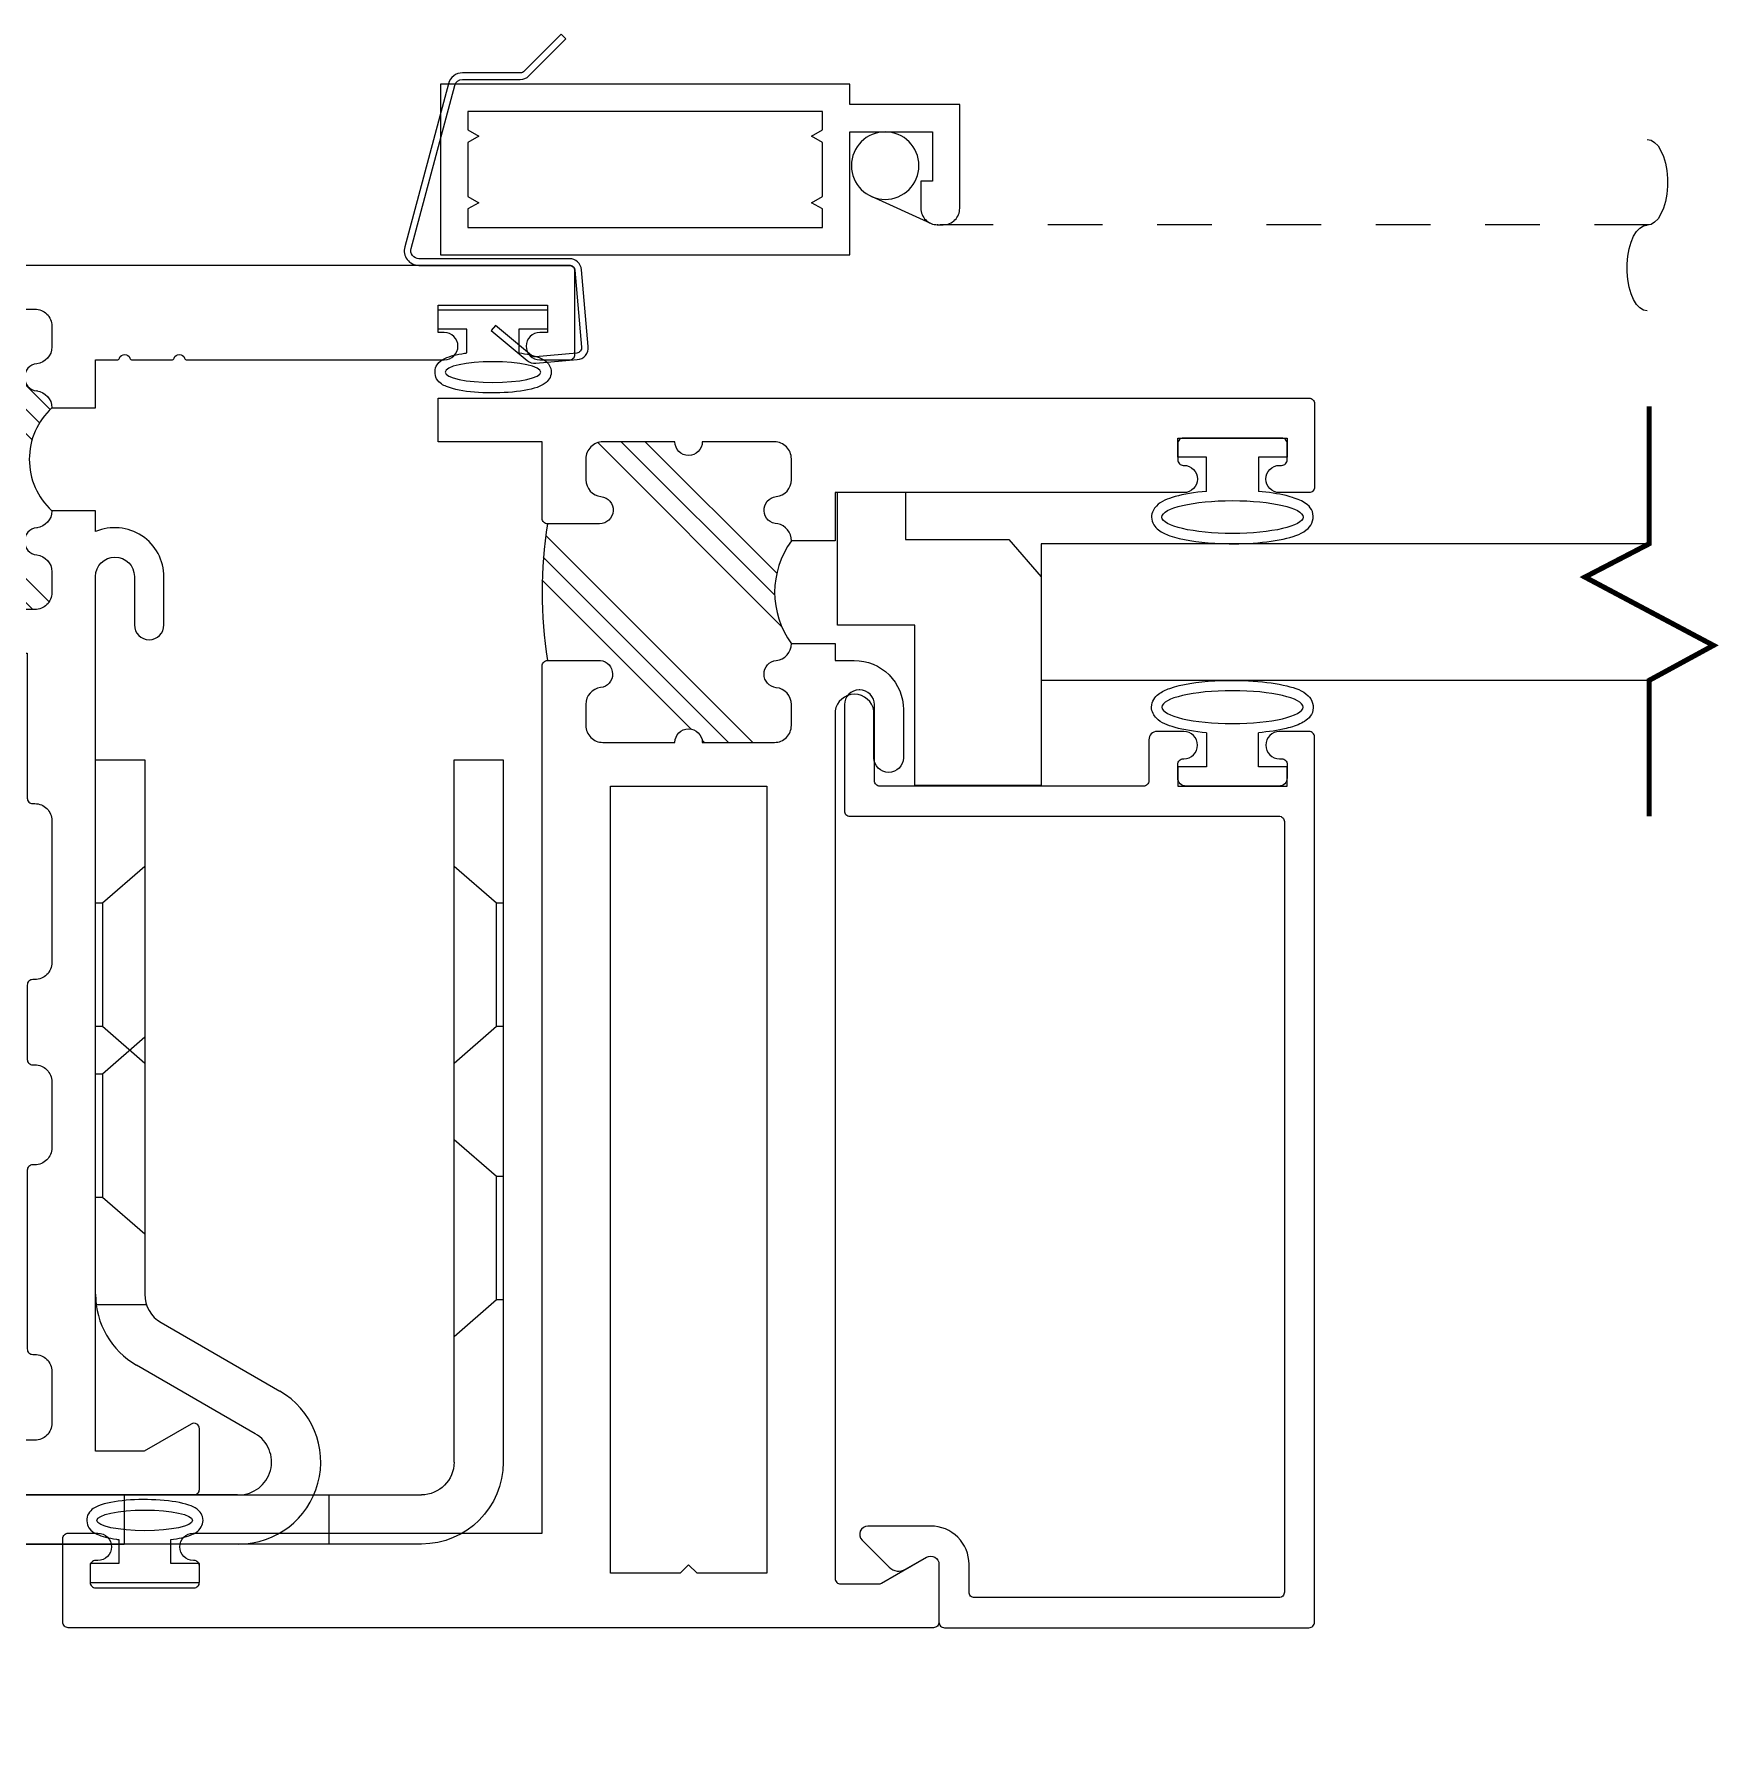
# Model space of a CAD drawing. Extents: x -138 to 168, y -127 to 72.
# Drawn here: x 4.164 to 7.246, y 53.823 to 56.951 of the extents above; entities that cross this region are included whole.
import ezdxf

# ---------------------------------------------------------------- set-up
doc = ezdxf.new("R2010")
doc.units = 0
doc.header["$MEASUREMENT"] = 0
doc.linetypes.add('HIDDEN', pattern=[0.375, 0.25, -0.125])
doc.layers.get('0').update_dxf_attribs({"linetype": 'CONTINUOUS'})
for name, color, linetype in [('DIM', 7, 'CONTINUOUS'), ('FRAME', 1, 'CONTINUOUS'), ('GEOMETRY', 1, 'CONTINUOUS'), ('GLASS', 7, 'CONTINUOUS'), ('MISC', 7, 'CONTINUOUS'), ('SCREEN', 5, 'CONTINUOUS'), ('SCREEN_CLIP', 7, 'CONTINUOUS'), ('VENT', 5, 'CONTINUOUS'), ('YK_GLASS_STOP', 5, 'CONTINUOUS')]:
    doc.layers.add(name, color=color, linetype=linetype)

# ---------------------------------------------------------------- blocks, each defined once
blk = doc.blocks.new('05P19-BLOCK-OG')
h = blk.add_hatch()
h.set_pattern_fill('PLAST', angle=45, style=0)
h.paths.add_polyline_path([(0.0065, 1.12, -1), (0.0065, 1.17), (0.0065, 1.302, 0.414214), (-0.0245, 1.333), (-0.0628, 1.333, 0.38311), (-0.0936, 1.3053, -0.947716), (-0.1435, 1.308), (-0.1435, 1.403, 0.081165), (-0.3935, 1.403), (-0.3935, 1.308, -0.947716), (-0.4434, 1.3053, 0.38311), (-0.4742, 1.333), (-0.5125, 1.333, 0.414214), (-0.5435, 1.302), (-0.5435, 1.17, -1), (-0.5435, 1.12), (-0.5435, 0.988, 0.414214), (-0.5125, 0.957), (-0.4742, 0.957, 0.38311), (-0.4434, 0.9847, -0.898027), (-0.3936, 0.9847, 0.009247), (-0.3935, 0.9835, 0.372543), (-0.3628, 0.957, -0.436275), (-0.1742, 0.957, 0.38311), (-0.1434, 0.9847, -0.898027), (-0.0936, 0.9847, 0.38311), (-0.0628, 0.957), (-0.0245, 0.957, 0.414214), (0.0065, 0.988)])
for points in [[(-0.3935, 0.9835, -0.009247), (-0.3936, 0.9847, 0.898027), (-0.4434, 0.9847, -0.38311), (-0.4742, 0.957), (-0.5125, 0.957, -0.414214), (-0.5435, 0.988), (-0.5435, 1.12, 1), (-0.5435, 1.17), (-0.5435, 1.302, -0.414214), (-0.5125, 1.333), (-0.4742, 1.333, -0.38311), (-0.4434, 1.3053, 0.947716), (-0.3935, 1.308), (-0.3935, 1.403, 0.414214), (-0.4035, 1.413), (-2.0735, 1.413, -0.414214), (-2.0835, 1.423), (-2.0835, 1.852), (-1.7605, 1.852, 0.414214), (-1.7505, 1.862), (-1.7505, 1.922, 0.414214), (-1.7605, 1.932), (-2.1535, 1.932, 0.414214), (-2.1635, 1.922), (-2.1635, 0.697, 0.414214), (-2.1535, 0.687), (-2.0425, 0.687, 0.57735), (-2.0338, 0.702), (-2.0835, 0.788), (-2.0835, 0.877), (-0.4829, 0.877, -1), (-0.4829, 0.806), (-0.5716, 0.806, 1), (-0.5716, 0.752), (-0.4835, 0.752, 0.536675), (-0.4006, 0.877), (-0.3628, 0.877), (-0.3628, 0.957, -0.38311), (-0.3936, 0.9847)], [(-0.1435, 0.9835, 0.009247), (-0.1434, 0.9847, -0.38311), (-0.1742, 0.957), (-0.1742, 0.877), (-0.0865, 0.877), (-0.0865, 0.8379, 0.317837), (-0.0832, 0.8332, -0.707107), (-0.0832, 0.8143, 0.317837), (-0.0865, 0.8096), (-0.0865, 0.7379, 0.317837), (-0.0832, 0.7332, -0.707107), (-0.0832, 0.7143, 0.317837), (-0.0865, 0.7096), (-0.0865, 0.239, 1), (-0.0365, 0.239), (-0.0365, 0.25), (0.0135, 0.25), (0.0135, 0.05), (-0.0365, 0.05), (-0.0365, 0.0641, 1), (-0.0865, 0.0641), (-0.0865, 0.01, 0.414214), (-0.0765, 0), (0.0765, 0, 0.414214), (0.0865, 0.01), (0.0865, 1.922, 0.414214), (0.0765, 1.932), (-0.3165, 1.932, 0.414214), (-0.3265, 1.922), (-0.3265, 1.862, 0.414214), (-0.3165, 1.852), (-0.0035, 1.852, -0.414214), (0.0065, 1.842), (0.0065, 1.423, -0.414214), (-0.0035, 1.413), (-0.1335, 1.413, 0.414214), (-0.1435, 1.403), (-0.1435, 1.308, 0.947716), (-0.0936, 1.3053, -0.38311), (-0.0628, 1.333), (-0.0245, 1.333, -0.414214), (0.0065, 1.302), (0.0065, 1.17, 1), (0.0065, 1.12), (0.0065, 0.988, -0.414214), (-0.0245, 0.957), (-0.0628, 0.957, -0.38311), (-0.0936, 0.9847, 0.898027), (-0.1434, 0.9847)]]:
    blk.add_lwpolyline(points, format="xyb")
blk.add_lwpolyline([(-1.3765, 0.988, -0.414214), (-1.4075, 0.957), (-1.5285, 0.957, -0.414214), (-1.5595, 0.988), (-1.5595, 0.992, 0.414214), (-1.5695, 1.002), (-1.8965, 1.002, 0.414214), (-1.9065, 0.992), (-1.9065, 0.988, -0.414214), (-1.9375, 0.957), (-2.0325, 0.957, -0.414214), (-2.0635, 0.988), (-2.0635, 1.132, 1), (-2.0635, 1.162), (-2.0635, 1.302, -0.414214), (-2.0325, 1.333), (-1.9375, 1.333, -0.414214), (-1.9065, 1.302), (-1.9065, 1.302), (-1.9065, 1.298, 0.414214), (-1.8965, 1.288), (-1.7605, 1.288, 0.414214), (-1.7505, 1.298), (-1.7505, 1.302), (-1.7505, 1.302, -0.414214), (-1.7195, 1.333), (-1.4075, 1.333, -0.414214), (-1.3765, 1.302), (-1.3765, 1.302), (-1.3765, 1.298, 0.414214), (-1.3665, 1.288), (-1.1555, 1.288, 0.414214), (-1.1455, 1.298), (-1.1455, 1.302), (-1.1455, 1.302, -0.414214), (-1.1145, 1.333), (-0.8025, 1.333, -0.414214), (-0.7715, 1.302), (-0.7715, 1.302), (-0.7715, 1.298, 0.414214), (-0.7615, 1.288), (-0.6235, 1.288), (-0.6235, 1.002), (-0.8885, 1.002, 0.414214), (-0.8985, 0.992), (-0.8985, 0.988, -0.414214), (-0.9295, 0.957), (-1.1895, 0.957, -0.414214), (-1.2205, 0.988), (-1.2205, 0.992, 0.414214), (-1.2305, 1.002), (-1.3665, 1.002, 0.414214), (-1.3765, 0.992)], format="xyb", close=True)
at = {"color": 7}
for centre, radius, start, end in [((-0.2685, 0.638), 0.7751, 80.7195, 99.2805), ((-0.2685, 0.8695), 0.1287, 42.8591, 137.1409)]:
    blk.add_arc(centre, radius, start, end, dxfattribs=at)
blk = doc.blocks.new('05P11-Z-BAR')
h = blk.add_hatch()
h.set_pattern_fill('PLAST', angle=45, style=0)
h.set_pattern_definition([(45, (-0.3846, -1e-07), (-0.176777, 0.176777), []), (45, (-0.4067, 0.0221), (-0.176777, 0.176777), []), (45, (-0.4288, 0.0442), (-0.176777, 0.176777), [])])
h.paths.add_polyline_path([(0.0065, 1.12, -0.414214), (-0.0185, 1.145, -0.414214), (0.0065, 1.17), (0.0065, 1.302, 0.414214), (-0.0245, 1.333), (-0.0628, 1.333, 0.38311), (-0.0936, 1.3053, -0.947716), (-0.1435, 1.308), (-0.1435, 1.403, 0.087329), (-0.3935, 1.403), (-0.3935, 1.308, -1), (-0.4435, 1.308, 0.352985), (-0.4733, 1.333), (-0.5125, 1.333, 0.414214), (-0.5435, 1.302), (-0.5435, 1.17, -0.414214), (-0.5185, 1.145, -0.414214), (-0.5435, 1.12), (-0.5435, 0.988, 0.414214), (-0.5125, 0.957), (-0.4742, 0.957, 0.38311), (-0.4434, 0.9847, -0.898027), (-0.3936, 0.9847, 0.38311), (-0.3628, 0.957, -0.325577), (-0.1745, 0.957, 0.363634), (-0.1435, 0.982, -0.947716), (-0.0936, 0.9847, 0.38311), (-0.0628, 0.957), (-0.0245, 0.957, 0.414214), (0.0065, 0.988)])
blk.add_line((-0.0865, 0.877), (-0.0865, 0.877))
for points in [[(-2.1635, 2.28, -0.414214), (-2.1535, 2.29), (-2.0005, 2.29, -0.414214), (-1.9905, 2.28), (-1.9905, 2.226, -1), (-2.0405, 2.226), (-2.0405, 2.23, 0.414214), (-2.0505, 2.24), (-2.0805, 2.24, 0.414214), (-2.0905, 2.23), (-2.0905, 2.05, 0.414214), (-2.0805, 2.04), (-2.0505, 2.04, 0.414214), (-2.0405, 2.05), (-2.0405, 2.051, -1), (-1.9905, 2.051), (-1.9905, 1.413), (-0.4035, 1.413, -0.414214), (-0.3935, 1.403), (-0.3935, 1.3065, -0.888834), (-0.4432, 1.306, 0.377258), (-0.4739, 1.333), (-0.5125, 1.333, 0.414214), (-0.5435, 1.302), (-0.5435, 1.17, -1), (-0.5435, 1.12), (-0.5435, 0.988, 0.414214), (-0.5125, 0.957), (-0.4742, 0.957, 0.383109), (-0.4434, 0.9847, -0.898027), (-0.3936, 0.9847, 0.38311), (-0.3628, 0.957), (-0.3628, 0.877), (-0.3935, 0.877), (-0.3935, 0.842, -0.414214), (-0.4835, 0.752), (-0.5715, 0.752, -1), (-0.5715, 0.806), (-0.486, 0.806, 0.859155), (-0.486, 0.877), (-2.0735, 0.877, 0.414214), (-2.0835, 0.867), (-2.0835, 0.797, 0.131652), (-2.0822, 0.792), (-2.0345, 0.7095, -0.577353), (-2.0475, 0.687), (-2.1535, 0.687, -0.414214), (-2.1635, 0.697), (-2.1635, 2.28)], [(-0.0245, 0.957, 0.414214), (0.0065, 0.988), (0.0065, 1.12, -1), (0.0065, 1.17), (0.0065, 1.302, 0.414214), (-0.0245, 1.333), (-0.0628, 1.333, 0.38311), (-0.0936, 1.3053, -0.947716), (-0.1435, 1.308), (-0.1435, 1.403, -0.414214), (-0.1335, 1.413), (0.0065, 1.413), (0.0065, 1.603), (0.0865, 1.603), (0.0865, 0.01, -0.414214), (0.0765, 0), (-0.0765, 0, -0.414214), (-0.0865, 0.01), (-0.0865, 0.064, -1), (-0.0365, 0.064), (-0.0365, 0.06, 0.414214), (-0.0265, 0.05), (0.0035, 0.05, 0.414214), (0.0135, 0.06), (0.0135, 0.24, 0.414214), (0.0035, 0.25), (-0.0265, 0.25, 0.414214), (-0.0365, 0.24), (-0.0365, 0.239, -1), (-0.0865, 0.239), (-0.0865, 0.877), (-0.1745, 0.877), (-0.1745, 0.957, 0.363634), (-0.1435, 0.982, -0.947716), (-0.0936, 0.9847, 0.38311), (-0.0628, 0.957), (-0.0245, 0.957)]]:
    blk.add_lwpolyline(points, format="xyb")
blk.add_lwpolyline([(-2.0635, 1.1605), (-2.0635, 1.288), (-0.6235, 1.288), (-0.6235, 1.002), (-2.0635, 1.002), (-2.0635, 1.1295), (-2.0485, 1.145)], close=True)
at = {"color": 7}
for centre, radius, start, end in [((-0.2685, 0.638), 0.7751, 80.7195, 99.2805), ((-0.2687, 0.8277), 0.1599, 53.9319, 126.0681)]:
    blk.add_arc(centre, radius, start, end, dxfattribs=at)
blk = doc.blocks.new('05P05-.25in_GLASS_STOP')
for p, q in [((-0.5885, 0.25), (-0.6235, 0.25)), ((-0.6235, 0.25), (-0.6235, 0.05)), ((-0.5885, 0.1975), (-0.5885, 0.25)), ((-0.0215, 0.1975), (-0.0215, 0.25)), ((-0.0215, 0.25), (0.0135, 0.25)), ((0.0135, 0.25), (0.0135, 0.05)), ((-0.5259, 0.1975), (-0.5885, 0.1975)), ((-0.0841, 0.1975), (-0.0215, 0.1975)), ((-0.5885, 0.05), (-0.5885, 0.1025)), ((-0.5885, 0.1025), (-0.5258, 0.1025)), ((-0.0215, 0.1025), (-0.0842, 0.1025)), ((-0.0215, 0.05), (-0.0215, 0.1025)), ((-0.6235, 0.05), (-0.5885, 0.05)), ((0.0135, 0.05), (-0.0215, 0.05))]:
    blk.add_line(p, q)
blk.add_lwpolyline([(-2.0475, 0.632, 0.414214), (-1.9775, 0.702), (-1.9775, 0.817, 0.668179), (-2.0031, 0.8276), (-2.0527, 0.778, 0.339454), (-2.0567, 0.7479), (-2.0345, 0.7095, -0.57735), (-2.0475, 0.687), (-2.1535, 0.687, 0.414214), (-2.1635, 0.677), (-2.1635, 0.01, 0.414214), (-2.1535, 0), (-0.5335, 0, 0.414214), (-0.5235, 0.01), (-0.5235, 0.0641, 0.414214), (-0.5484, 0.089), (-0.5486, 0.089, 0.414214), (-0.5735, 0.0641), (-0.5735, 0.06, -0.414214), (-0.5835, 0.05), (-0.6085, 0.05, -0.414214), (-0.6235, 0.065), (-0.6235, 0.235, -0.414214), (-0.6085, 0.25), (-0.5835, 0.25, -0.414214), (-0.5735, 0.24), (-0.5735, 0.2389, 0.414214), (-0.5486, 0.214), (-0.5484, 0.214, 0.414214), (-0.5235, 0.2389), (-0.5235, 0.288, 0.414214), (-0.5385, 0.303), (-0.6135, 0.303, -0.414214), (-0.6235, 0.313), (-0.6235, 0.795, -0.414214), (-0.6135, 0.805), (-0.4744, 0.805, 0.414214), (-0.4475, 0.8319), (-0.4475, 0.8331, 0.414214), (-0.4744, 0.86), (-0.6685, 0.86, 0.414214), (-0.6785, 0.85), (-0.6785, 0.065, -0.414214), (-0.6885, 0.055), (-2.0985, 0.055, -0.414214), (-2.1085, 0.065), (-2.1085, 0.622, -0.414214), (-2.0985, 0.632)], format="xyb", close=True)
at = {"extrusion": (0, 0, -1)}
blk.add_ellipse((-0.4789, 0.15), major_axis=(0, 0.1291), ratio=0.232303, dxfattribs=at)
blk.add_ellipse((-0.1311, 0.15), major_axis=(0, 0.1291), ratio=0.232303)
for points in [[(-0.5259, 0.1975), (-0.5239, 0.2193), (-0.5207, 0.2391), (-0.5122, 0.2691), (-0.5082, 0.2801), (-0.4945, 0.2938), (-0.4874, 0.2981), (-0.4789, 0.2981), (-0.4682, 0.2981), (-0.4602, 0.2915), (-0.4506, 0.2793), (-0.4475, 0.2724), (-0.4373, 0.2438), (-0.4328, 0.2148), (-0.4282, 0.1362), (-0.4315, 0.0851), (-0.4442, 0.0344), (-0.4483, 0.0218), (-0.4644, 0.0048), (-0.4782, -0.0004), (-0.4994, 0.0081), (-0.5042, 0.0159), (-0.5123, 0.0318), (-0.5154, 0.0412), (-0.5216, 0.0665), (-0.5242, 0.0838), (-0.5258, 0.1025)], [(-0.0841, 0.1975), (-0.0861, 0.2193), (-0.0893, 0.2391), (-0.0978, 0.2691), (-0.1018, 0.2801), (-0.1155, 0.2938), (-0.1226, 0.2981), (-0.1311, 0.2981), (-0.1418, 0.2981), (-0.1498, 0.2915), (-0.1594, 0.2793), (-0.1625, 0.2724), (-0.1727, 0.2438), (-0.1772, 0.2148), (-0.1818, 0.1362), (-0.1785, 0.0851), (-0.1658, 0.0344), (-0.1617, 0.0218), (-0.1456, 0.0048), (-0.1318, -0.0004), (-0.1106, 0.0081), (-0.1058, 0.0159), (-0.0977, 0.0318), (-0.0946, 0.0412), (-0.0884, 0.0665), (-0.0858, 0.0838), (-0.0842, 0.1025)]]:
    blk.add_open_spline(points, degree=3, knots=[5.075676, 5.075676, 5.075676, 5.075676, 5.596595, 5.596595, 6.055763, 6.055763, 6.283185, 6.283185, 6.283185, 6.572914, 6.572914, 6.862642, 6.862642, 7.608886, 7.608886, 8.676451, 8.676451, 9.18434, 9.18434, 9.518242, 9.518242, 9.852144, 9.852144, 10.186046, 10.186046, 10.631436, 10.631436, 10.631436, 10.631436])
blk = doc.blocks.new('*U92')
at = {"layer": 'GEOMETRY'}
blk.add_lwpolyline([(1.4497, 19.51), (1.4934, 19.51), (1.4934, 19.4575), (1.5284, 19.4575), (1.5284, 19.6575), (1.4934, 19.6575), (1.4934, 19.605), (1.4497, 19.605)], dxfattribs=at)
blk.add_ellipse((1.4146, 19.5575), major_axis=(0, 0.0875), ratio=0.216465, dxfattribs=at)
blk.add_open_spline([(1.4497, 19.605), (1.4479, 19.6196), (1.4452, 19.632), (1.4383, 19.6489), (1.4357, 19.6556), (1.4232, 19.6627), (1.419, 19.6641), (1.4146, 19.6641), (1.4047, 19.6641), (1.3979, 19.658), (1.3906, 19.6485), (1.3885, 19.6437), (1.3818, 19.6245), (1.379, 19.6063), (1.3747, 19.5447), (1.3775, 19.4988), (1.3909, 19.4662), (1.3935, 19.4597), (1.4094, 19.4502), (1.4218, 19.4509), (1.4345, 19.4597), (1.4372, 19.4646), (1.4443, 19.4794), (1.447, 19.4913), (1.4493, 19.5071), (1.4495, 19.5085), (1.4497, 19.51)], degree=3, knots=[5.253202, 5.253202, 5.253202, 5.253202, 5.797173, 5.797173, 6.160155, 6.160155, 6.283185, 6.283185, 6.283185, 6.559914, 6.559914, 6.836642, 6.836642, 7.54361, 7.54361, 8.941834, 8.941834, 9.296554, 9.296554, 9.572552, 9.572552, 9.848549, 9.848549, 10.398843, 10.398843, 10.454782, 10.454782, 10.454782, 10.454782], dxfattribs=at)
blk = doc.blocks.new('*U93')
at = {"layer": 'GEOMETRY'}
blk.add_lwpolyline([(1.607, 19.51), (1.5634, 19.51), (1.5634, 19.4575), (1.5284, 19.4575), (1.5284, 19.6575), (1.5634, 19.6575), (1.5634, 19.605), (1.607, 19.605)], dxfattribs=at)
at = {"layer": 'GEOMETRY', "extrusion": (0, 0, -1)}
blk.add_ellipse((1.6422, 19.5575), major_axis=(0, 0.0875), ratio=0.216465, dxfattribs=at)
at = {"layer": 'GEOMETRY'}
blk.add_open_spline([(1.607, 19.605), (1.6089, 19.6196), (1.6116, 19.632), (1.6185, 19.6489), (1.6211, 19.6556), (1.6336, 19.6627), (1.6378, 19.6641), (1.6422, 19.6641), (1.6521, 19.6641), (1.6589, 19.658), (1.6662, 19.6485), (1.6682, 19.6437), (1.675, 19.6245), (1.6778, 19.6063), (1.6821, 19.5447), (1.6793, 19.4988), (1.6659, 19.4662), (1.6633, 19.4597), (1.6474, 19.4502), (1.635, 19.4509), (1.6222, 19.4597), (1.6196, 19.4646), (1.6125, 19.4794), (1.6098, 19.4913), (1.6074, 19.5071), (1.6072, 19.5085), (1.607, 19.51)], degree=3, knots=[5.253202, 5.253202, 5.253202, 5.253202, 5.797173, 5.797173, 6.160155, 6.160155, 6.283185, 6.283185, 6.283185, 6.559914, 6.559914, 6.836642, 6.836642, 7.54361, 7.54361, 8.941834, 8.941834, 9.296554, 9.296554, 9.572552, 9.572552, 9.848549, 9.848549, 10.398843, 10.398843, 10.454782, 10.454782, 10.454782, 10.454782], dxfattribs=at)
blk = doc.blocks.new('114-FLAT_SCREEN')
blk.add_line((0.1415, 0.603), (0.1415, 0.602))
at = {"linetype": 'HIDDEN'}
blk.add_line((0.1935, 0.481), (0.1442, 0.5896), dxfattribs=at)
blk.add_lwpolyline([(0.3985, 0.442), (0.3985, -0.307), (0.0865, -0.307), (0.0865, 0.442), (0.3115, 0.442), (0.3115, 0.593), (0.2215, 0.593), (0.2215, 0.572), (0.1715, 0.572, -0.414214), (0.1415, 0.602), (0.1415, 0.613, -0.414214), (0.1715, 0.643), (0.3615, 0.643), (0.3615, 0.442)], format="xyb", close=True)
blk.add_lwpolyline([(0.292, -0.257), (0.1934, -0.257), (0.1818, -0.237), (0.1703, -0.257), (0.1365, -0.257), (0.1365, 0.392), (0.1703, 0.392), (0.1818, 0.372), (0.1934, 0.392), (0.292, 0.392), (0.3035, 0.372), (0.315, 0.392), (0.3485, 0.392), (0.3485, -0.257), (0.315, -0.257), (0.3035, -0.237)], close=True)
blk.add_circle((0.2497, 0.5066), 0.0618)
blk = doc.blocks.new('189-001_250-T')
at = {"color": 7, "linetype": 'Continuous', "lineweight": 15}
for p, q in [((-0.5322, 0.538), (-0.4069, 0.755)), ((-0.329, 0.71), (-0.4542, 0.493)), ((-0.217, 0), (-0.217, 0.68)), ((-0.127, 0.68), (-0.127, 0)), ((-1.562, 0.418), (-1.562, 0.508)), ((-1.562, 0.508), (-0.5842, 0.508)), ((-0.5842, 0.418), (-1.562, 0.418)), ((-0.0714, 0.105), (-0.1217, 0.1796))]:
    blk.add_line(p, q, dxfattribs=at)
at = {"color": 7, "linetype": 'HIDDEN', "lineweight": 0}
for p, q in [((-1.3669, 0.508), (-1.2995, 0.4304)), ((-1.0746, 0.4304), (-1.0071, 0.508)), ((-1.0545, 0.508), (-0.987, 0.4304)), ((-0.7621, 0.4304), (-0.6946, 0.508)), ((-0.5655, 0.4192), (-0.5655, 0.511)), ((-1.2995, 0.4304), (-1.0746, 0.4304)), ((-1.2995, 0.4304), (-1.2995, 0.418)), ((-1.0746, 0.418), (-1.0746, 0.4304)), ((-0.987, 0.4304), (-0.7621, 0.4304)), ((-0.987, 0.4304), (-0.987, 0.418)), ((-0.7621, 0.418), (-0.7621, 0.4304))]:
    blk.add_line(p, q, dxfattribs=at)
at = {"color": 7, "linetype": 'Continuous', "lineweight": 15}
for centre, radius, start, end in [((-0.277, 0.68), 0.15, 360, 150), ((-0.277, 0.68), 0.06, 360, 150), ((-0.5842, 0.568), 0.06, 270, 330), ((-0.5842, 0.568), 0.15, 270, 330), ((0, 0), 0.217, 180, 124.12), ((0, 0), 0.127, 180, 124.2051)]:
    blk.add_arc(centre, radius, start, end, dxfattribs=at)
blk = doc.blocks.new('189-002')
at = {"color": 7, "linetype": 'Continuous', "lineweight": 15}
for p, q in [((-1.074, 1.562), (-1.164, 1.562)), ((-1.164, 1.562), (-1.164, 0.277)), ((-1.074, 0.277), (-1.074, 1.562)), ((-0.8455, 0.217), (-1.014, 0.217)), ((-0.8455, 0.127), (-0.8455, 0.217)), ((-0.6777, 0.217), (-0.8455, 0.217)), ((-0.6777, 0.217), (-0.4705, 0.217)), ((-0.4705, 0.217), (-0.4705, 0.127)), ((-0.4705, 0.217), (0, 0.217)), ((-1.014, 0.127), (-0.8455, 0.127)), ((-0.8455, 0.127), (-0.6777, 0.127)), ((-0.6777, 0.127), (-0.4705, 0.127)), ((0, 0.127), (-0.4705, 0.127)), ((-0.1787, 0.1231), (-0.105, 0.0714))]:
    blk.add_line(p, q, dxfattribs=at)
at = {"color": 7, "linetype": 'HIDDEN', "lineweight": 0}
for p, q in [((-1.1516, 1.2995), (-1.074, 1.3669)), ((-1.164, 1.2995), (-1.1516, 1.2995)), ((-1.1516, 1.0746), (-1.1516, 1.2995)), ((-1.1516, 1.0746), (-1.164, 1.0746)), ((-1.074, 1.0071), (-1.1516, 1.0746)), ((-1.1516, 0.7995), (-1.074, 0.8669)), ((-1.164, 0.7995), (-1.1516, 0.7995)), ((-1.1516, 0.5745), (-1.1516, 0.7995)), ((-1.1516, 0.5745), (-1.164, 0.5745)), ((-1.074, 0.507), (-1.1516, 0.5745)), ((-0.082, 0.217), (-0.082, 0.127)), ((-0.068, 0.127), (-0.068, 0.217)), ((0.068, 0.2062), (0.068, 0.127)), ((0.082, 0.2009), (0.082, 0.127)), ((0, 0.127), (0.068, 0.127))]:
    blk.add_line(p, q, dxfattribs=at)
at = {"color": 7, "linetype": 'Continuous', "lineweight": 15}
for centre, radius, start, end in [((-1.014, 0.277), 0.15, 180, 270), ((-1.014, 0.277), 0.06, 180, 270), ((0, 0), 0.217, 145.4498, 90), ((0, 0), 0.127, 145.7685, 90)]:
    blk.add_arc(centre, radius, start, end, dxfattribs=at)
blk = doc.blocks.new('183-003')
blk.add_circle((0, 0), 0.125)
blk = doc.blocks.new('250-T_SS_Butt_Hinge')
for name in ['189-002', '183-003']:
    blk.add_blockref(name, (0, 0))
at = {"xscale": -1, "rotation": 90}
blk.add_blockref('189-001_250-T', (0, 0), dxfattribs=at)

msp = doc.modelspace()

# ---------------------------------------------------------------- linework, layer by layer
at = {"layer": 'GLASS', "color": 7, "linetype": 'Continuous'}
for p, q in [((7.1189, 56.0189), (6.0065, 56.0189)), ((7.1189, 55.7689), (6.0065, 55.7689))]:
    msp.add_line(p, q, dxfattribs=at)
at = {"layer": 'MISC'}
msp.add_line((6.0065, 56.0189), (6.0065, 55.7704), dxfattribs=at)
at = {"layer": 'MISC', "const_width": 0.0094}
msp.add_lwpolyline([(7.1189, 55.5204), (7.1189, 55.7689), (7.2364, 55.8329), (7.0014, 55.9579), (7.1189, 56.0189), (7.1189, 56.2704)], dxfattribs=at)
at = {"layer": 'MISC', "linetype": 'Continuous'}
msp.add_lwpolyline([(5.7586, 56.1124), (5.7586, 56.1124), (5.7586, 56.027), (5.9473, 56.027), (6.0065, 55.9585), (6.0065, 55.5764), (5.7751, 55.5764), (5.7751, 55.8701), (5.6336, 55.8701), (5.6336, 56.1124)], dxfattribs=at)
at = {"layer": 'SCREEN', "linetype": 'HIDDEN', "ltscale": 0.25}
msp.add_line((7.1189, 56.6027), (5.822, 56.6027), dxfattribs=at)
at = {"layer": 'SCREEN', "flags": 128}
for points in [[(7.1154, 56.7587), (7.1223, 56.7574), (7.1289, 56.7534), (7.1351, 56.747), (7.1405, 56.7382), (7.1452, 56.7276), (7.1488, 56.7153), (7.1513, 56.7018), (7.1525, 56.6876), (7.1525, 56.6731), (7.1513, 56.6589), (7.1488, 56.6454), (7.1452, 56.6331), (7.1405, 56.6224), (7.1351, 56.6137), (7.1289, 56.6073), (7.1223, 56.6033), (7.1154, 56.602)], [(7.1154, 56.4453), (7.1086, 56.4466), (7.102, 56.4506), (7.0958, 56.457), (7.0904, 56.4657), (7.0857, 56.4764), (7.0821, 56.4887), (7.0796, 56.5022), (7.0784, 56.5164), (7.0784, 56.5309), (7.0796, 56.5451), (7.0821, 56.5586), (7.0857, 56.5708), (7.0904, 56.5815), (7.0958, 56.5902), (7.102, 56.5967), (7.1086, 56.6007), (7.1154, 56.602)]]:
    msp.add_lwpolyline(points, dxfattribs=at)
at = {"layer": 'SCREEN_CLIP'}
msp.add_lwpolyline([(5.1658, 56.3786, -0.414214), (5.1567, 56.3678), (5.0812, 56.3611, -0.198912), (5.0739, 56.3634), (5.0081, 56.4186), (5.0004, 56.4094), (5.0661, 56.3542, 0.198912), (5.0822, 56.3492), (5.1578, 56.3558, 0.414214), (5.1778, 56.3796), (5.1655, 56.5203, 0.388879), (5.1435, 56.5404), (4.8682, 56.5404, -0.493145), (4.8537, 56.5593), (4.9336, 56.8576, -0.339454), (4.9481, 56.8687), (5.0536, 56.8687, 0.198912), (5.0692, 56.8751), (5.1369, 56.9429), (5.1285, 56.9514), (5.0607, 56.8836, -0.198912), (5.0536, 56.8807), (4.9481, 56.8807, 0.339454), (4.922, 56.8607), (4.8421, 56.5624, 0.493145), (4.8682, 56.5284), (5.1435, 56.5284, -0.388879), (5.1535, 56.5193)], format="xyb", close=True, dxfattribs=at)

# ---------------------------------------------------------------- block references
at = {"xscale": -1}
msp.add_blockref('250-T_SS_Butt_Hinge', (3.8585, 54.0614), dxfattribs=at)
at = {"layer": 'DIM', "rotation": 270}
for name, p in [('*U93', (-14.554, 57.9752)), ('*U92', (-15.191, 55.6463))]:
    msp.add_blockref(name, p, dxfattribs=at)
at = {"layer": 'FRAME', "rotation": 90}
msp.add_blockref('05P19-BLOCK-OG', (5.1535, 56.4419), dxfattribs=at)
at = {"layer": 'SCREEN', "xscale": -1, "rotation": 270}
msp.add_blockref('114-FLAT_SCREEN', (5.2145, 56.4612), dxfattribs=at)
at = {"layer": 'VENT', "rotation": 90}
msp.add_blockref('05P11-Z-BAR', (6.5065, 56.1989), dxfattribs=at)
at = {"layer": 'YK_GLASS_STOP', "rotation": 90}
msp.add_blockref('05P05-.25in_GLASS_STOP', (6.5065, 56.1989), dxfattribs=at)

doc.saveas('drawing.dxf')
